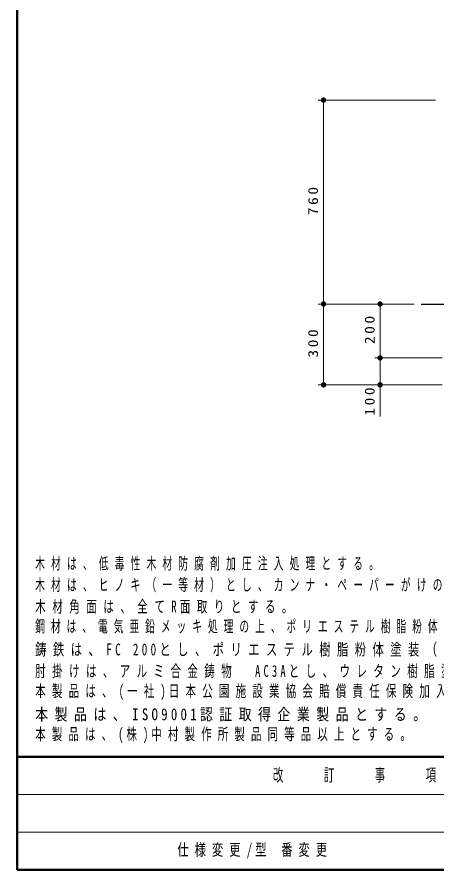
# Model space of a CAD drawing. Units: millimetres on the paper, scale 1:20. Extents: x -365 to 12, y -47 to 257.
# Drawn here: x -365 to -287.1, y 0 to 158.3 of the extents above; entities that cross this region are included whole.
import ezdxf

# ---------------------------------------------------------------- set-up
doc = ezdxf.new("R2010")
doc.units = ezdxf.units.MM
doc.layers.add('LY_1', color=7, linetype='Continuous', lineweight=25)
doc.layers.add('LY_2', color=7, linetype='Continuous', lineweight=13)
doc.styles.add('ＭＳ ゴシック', font='')
doc.styles.get('ＭＳ ゴシック').set_extended_font_data('MS Gothic')

# ---------------------------------------------------------------- blocks, each defined once
blk = doc.blocks.new('filled_dot')
at = {"color": 0, "linetype": 'Continuous', "lineweight": -2, "const_width": 1.25}
blk.add_lwpolyline([(-0.625, 0, 1), (0.625, 0, 1)], format="xyb", close=True, dxfattribs=at)

msp = doc.modelspace()

# ---------------------------------------------------------------- linework, layer by layer
at = {"layer": 'LY_1', "lineweight": 13}
for p, q in [((-287.367, 142.865), (-309.117, 142.865)), ((-308.117, 105.023), (-308.117, 142.865)), ((-291.27, 105.023), (-309.117, 105.023)), ((-308.117, 90.023), (-308.117, 105.023)), ((-297.617, 95.023), (-297.617, 105.023)), ((-286.117, 95.023), (-298.617, 95.023)), ((-297.617, 84.164), (-297.617, 95.023)), ((-286.117, 90.023), (-309.117, 90.023))]:
    msp.add_line(p, q, dxfattribs=at)
at = {"layer": 'LY_1', "color": 4}
msp.add_line((-290.021, 105.023), (-282.617, 105.023), dxfattribs=at)
at = {"layer": 'LY_2', "lineweight": 50}
for p, q in [((-365, 257), (-365, 0)), ((-365, 21), (0, 21)), ((-365, 0), (0, 0))]:
    msp.add_line(p, q, dxfattribs=at)
at = {"layer": 'LY_2'}
for p, q in [((-365, 14), (-238.5, 14)), ((-365, 7), (-238.5, 7))]:
    msp.add_line(p, q, dxfattribs=at)

# ---------------------------------------------------------------- block references
at = {"layer": 'LY_1', "lineweight": 13, "xscale": 0.4, "yscale": 0.4}
for p, rotation in [((-308.117, 142.865), 270), ((-308.117, 105.023), 270), ((-297.617, 105.023), 270), ((-297.617, 95.023), 270), ((-308.117, 90.023), 90), ((-297.617, 90.023), 90)]:
    msp.add_blockref('filled_dot', p, dxfattribs=dict(at, rotation=rotation))

# ---------------------------------------------------------------- texts
at = {"layer": 'LY_1', "char_height": 1.833, "attachment_point": 8, "rotation": 90, "style": 'ＭＳ ゴシック'}
for s, insert in [('\\T1.33;\\W1.15;760', (-309.117, 124.359)), ('\\T1.33;\\W1.15;200', (-298.617, 100.44)), ('\\T1.33;\\W1.15;300', (-309.117, 97.94)), ('\\T1.33;\\W1.15;100', (-298.617, 87.164))]:
    msp.add_mtext(s, dxfattribs=dict(at, insert=insert))
at = {"layer": 'LY_1', "char_height": 2.199, "style": 'ＭＳ ゴシック'}
for s, insert, attachment_point in [('\\T1.64;\\W0.6;木材は、低毒性木材防腐剤加圧注入処理とする。', (-361.632, 55.536), 7), ('\\T1.64;\\W0.6;木材は、ヒノキ（一等材）とし、カンナ・ペーパーがけの上、木材保護着色塗料（メイプル）塗装仕上げとする。', (-361.632, 51.536), 7), ('\\T1.62;\\W0.65;木材角面は、全てR面取りとする。', (-361.632, 47.536), 7), ('\\T1.62;\\W0.6;鋼材は、電気亜鉛メッキ処理の上、ポリエステル樹脂粉体塗装(ダークグレー）仕上げとする。', (-361.632, 43.536), 7), ('\\T1.57;\\W0.7;鋳鉄は、FC\\~200とし、ポリエステル樹脂粉体塗装（ダークグレー）仕上げとする。', (-361.632, 39.536), 7), ('\\T1.61;\\W0.65;肘掛けは、アルミ合金鋳物\u3000AC3Aとし、ウレタン樹脂塗料塗装（ダークグレー）仕上げとする。', (-361.632, 35.536), 7), ('\\T1.59;\\W0.65;本製品は、(一社)日本公園施設業協会賠償責任保険加入製品とする。', (-361.632, 31.536), 7), ('\\T1.5;\\W0.8;本製品は、ISO9001認証取得企業製品とする。', (-361.632, 27.536), 7), ('\\T1.58;\\W0.65;本製品は、(株)中村製作所製品同等品以上とする。', (-361.632, 23.536), 7), ('\\T1.53;\\W0.7;仕様変更/型\\~番変更', (-335.25, 3.5), 4)]:
    msp.add_mtext(s, dxfattribs=dict(at, insert=insert, attachment_point=attachment_point))
at = {"layer": 'LY_2', "color": 4, "insert": (-301.75, 17.5), "char_height": 2.346, "attachment_point": 5, "style": 'ＭＳ ゴシック'}
msp.add_mtext('\\T1.64;\\W0.6;改\u3000\u3000訂\u3000\u3000事\u3000\u3000項', dxfattribs=at)

doc.saveas('drawing.dxf')
